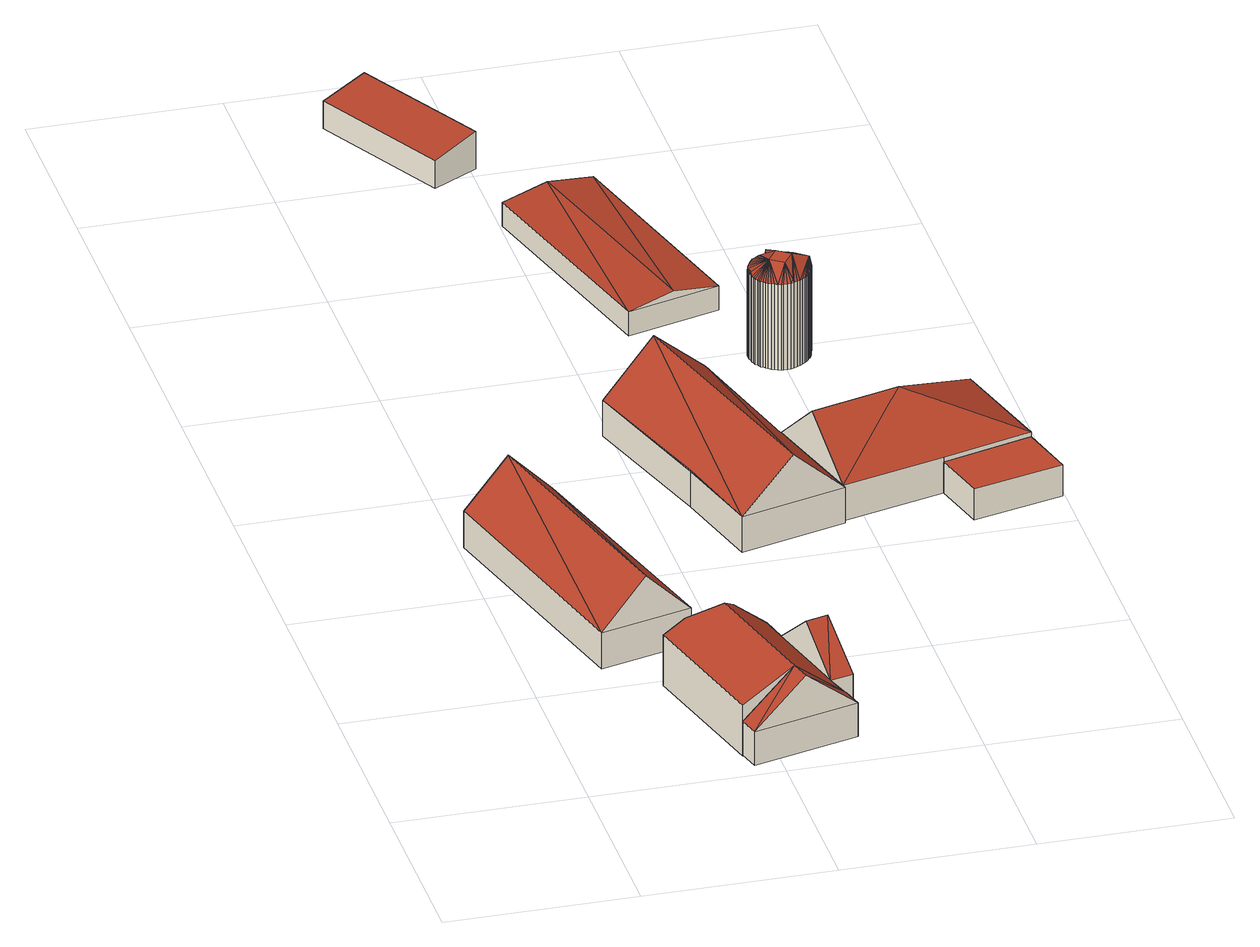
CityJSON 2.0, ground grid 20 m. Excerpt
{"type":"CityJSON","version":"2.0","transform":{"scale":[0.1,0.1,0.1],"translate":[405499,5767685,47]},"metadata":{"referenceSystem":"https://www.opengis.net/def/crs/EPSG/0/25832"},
"CityObjects":{
"building1":{"type":"Building","attributes":{"Gemeindeschluessel":"05566012","Geometrietyp2DReferenz":"3000","function":"31001_2700","roofType":"3100","measuredHeight":9.1},"geometry":[{"type":"Solid","lod":"2","boundaries":[[[[0,1,2,3]],[[4,5,1,0]],[[6,7,5,4]],[[3,2,7,6]],[[0,8,4]],[[6,9,3]],[[3,9,8]],[[8,0,3]],[[9,6,4]],[[4,8,9]],[[1,5,7,2]]]],"semantics":{"surfaces":[{"type":"WallSurface"},{"type":"RoofSurface"},{"type":"GroundSurface"}],"values":[[0,0,0,0,0,0,1,1,1,1,2]]}}]},
"building2":{"type":"Building","attributes":{"Gemeindeschluessel":"05566012","Geometrietyp2DReferenz":"3000","function":"51009_1610","roofType":"3100","measuredHeight":8.57},"geometry":[{"type":"Solid","lod":"2","boundaries":[[[[10,11,12,13]],[[14,15,11,10]],[[16,17,15,14]],[[13,12,17,16]],[[10,18,14]],[[16,19,13]],[[18,10,13]],[[13,19,18]],[[14,18,19]],[[19,16,14]],[[11,15,17,12]]]],"semantics":{"surfaces":[{"type":"WallSurface"},{"type":"RoofSurface"},{"type":"GroundSurface"}],"values":[[0,0,0,0,0,0,1,1,1,1,2]]}}]},
"building3":{"type":"Building","attributes":{"name":"Bertels","Geometrietyp2DReferenz":"3000","Gemeindeschluessel":"05566012","function":"31001_1000"},"address":[{"country":"Germany","locality":"Greven","thoroughfareNumber":"74","thoroughfareName":"Gimbter Heide"}],"children":["building3-1","building3-2"]},
"building3-1":{"type":"BuildingPart","attributes":{"roofType":"3100","measuredHeight":8},"parents":["building3"],"geometry":[{"type":"Solid","lod":"2","boundaries":[[[[20,21,22,23]],[[24,25,21,20]],[[26,27,25,24]],[[28,20,29]],[[23,29,20]],[[26,24,28]],[[29,26,28]],[[28,24,20]],[[29,23,26]],[[21,25,27,22]],[[22,27,26,23]]]],"semantics":{"surfaces":[{"type":"WallSurface"},{"type":"RoofSurface"},{"type":"GroundSurface"},{"type":"ClosureSurface"}],"values":[[0,0,0,1,1,1,1,0,0,2,3]]}}]},
"building3-2":{"type":"BuildingPart","attributes":{"roofType":"9999","measuredHeight":8.58},"parents":["building3"],"geometry":[{"type":"Solid","lod":"2","boundaries":[[[[30,31,27,26]],[[19,32,31,30]],[[33,34,32,19]],[[35,36,34,33]],[[37,38,36,35]],[[39,40,38,37]],[[41,42,40,39]],[[23,22,42,41]],[[37,43,39]],[[35,33,19,43,37]],[[30,26,23,41,39,43,19]],[[27,31,32,34,36,38,40,42,22]],[[27,22,23,26]]]],"semantics":{"surfaces":[{"type":"WallSurface"},{"type":"RoofSurface"},{"type":"GroundSurface"},{"type":"ClosureSurface"}],"values":[[0,0,0,0,0,0,0,0,1,1,1,2,3]]}}]},
"building4":{"type":"Building","attributes":{"Gemeindeschluessel":"05566012","Geometrietyp2DReferenz":"3000","function":"51009_1610","roofType":"2100","measuredHeight":4.25},"geometry":[{"type":"Solid","lod":"2","boundaries":[[[[44,45,46,47]],[[48,49,45,44]],[[50,51,49,48]],[[47,46,51,50]],[[48,44,47,50]],[[45,49,51,46]]]],"semantics":{"surfaces":[{"type":"WallSurface"},{"type":"RoofSurface"},{"type":"GroundSurface"}],"values":[[0,0,0,0,1,2]]}}]},
"building5":{"type":"Building","attributes":{"Gemeindeschluessel":"05566012","Geometrietyp2DReferenz":"3000","function":"31001_2700"},"children":["building5-1","building5-2","building5-3"]},
"building5-1":{"type":"BuildingPart","attributes":{"roofType":"1000","measuredHeight":3.5},"parents":["building5"],"geometry":[{"type":"Solid","lod":"2","boundaries":[[[[52,53,54,55]],[[56,57,53,52]],[[58,59,57,56]],[[56,52,55,58]],[[53,57,59,54]],[[59,58,55,54]]]],"semantics":{"surfaces":[{"type":"WallSurface"},{"type":"RoofSurface"},{"type":"GroundSurface"},{"type":"ClosureSurface"}],"values":[[0,0,0,1,2,3]]}}]},
"building5-2":{"type":"BuildingPart","attributes":{"roofType":"3100","measuredHeight":9.39},"parents":["building5"],"geometry":[{"type":"Solid","lod":"2","boundaries":[[[[60,61,62,63]],[[64,65,61,60]],[[66,67,68,69]],[[70,71,67,66]],[[72,73,71,70]],[[63,62,73,72]],[[74,75,66]],[[72,76,66,75]],[[69,77,64,60,63,74]],[[75,74,63]],[[76,72,70]],[[76,70,66]],[[74,66,69]],[[75,63,72]],[[61,65,78,68,67,71,73,62]],[[78,77,69,68]],[[65,64,77,78]]]],"semantics":{"surfaces":[{"type":"WallSurface"},{"type":"RoofSurface"},{"type":"GroundSurface"},{"type":"ClosureSurface"}],"values":[[0,0,0,0,0,0,1,1,1,1,0,0,0,0,2,0,3]]}}]},
"building5-3":{"type":"BuildingPart","attributes":{"roofType":"5000","measuredHeight":9.42},"parents":["building5"],"geometry":[{"type":"Solid","lod":"2","boundaries":[[[[79,80,81,82]],[[83,84,80,79]],[[85,55,54,84,83]],[[77,78,59,58,86]],[[82,81,65,64]],[[83,87,85]],[[88,87,83]],[[83,79,82,64,88]],[[77,86,85,87]],[[87,88,77]],[[88,64,77]],[[80,84,54,59,78,65,81]],[[55,85,86,58]],[[59,54,55,58]],[[78,77,64,65]]]],"semantics":{"surfaces":[{"type":"WallSurface"},{"type":"RoofSurface"},{"type":"GroundSurface"},{"type":"ClosureSurface"}],"values":[[0,0,0,0,0,1,1,1,1,1,0,2,0,3,3]]}}]},
"building6":{"type":"Building","attributes":{"Gemeindeschluessel":"05566012","Geometrietyp2DReferenz":"3000","function":"31001_2700","roofType":"3100","measuredHeight":3.6},"geometry":[{"type":"Solid","lod":"2","boundaries":[[[[89,90,91,92]],[[93,94,90,89]],[[95,96,94,93]],[[92,91,96,95]],[[89,97,93]],[[95,98,92]],[[92,98,97]],[[97,89,92]],[[98,95,93]],[[93,97,98]],[[90,94,96,91]]]],"semantics":{"surfaces":[{"type":"WallSurface"},{"type":"RoofSurface"},{"type":"GroundSurface"}],"values":[[0,0,0,0,0,0,1,1,1,1,2]]}}]},
"building7":{"type":"Building","attributes":{"Gemeindeschluessel":"05566012","Geometrietyp2DReferenz":"3000","function":"51003_1201","roofType":"5000","measuredHeight":10.91},"geometry":[{"type":"Solid","lod":"2","boundaries":[[[[99,100,101,102]],[[103,104,100,99]],[[105,106,104,103]],[[107,108,106,105]],[[109,110,108,107]],[[111,112,110,109]],[[113,114,112,111]],[[115,116,114,113]],[[117,118,116,115]],[[119,120,118,117]],[[121,122,120,119]],[[123,124,122,121]],[[125,126,124,123]],[[127,128,126,125]],[[129,130,128,127]],[[131,132,130,129]],[[133,134,132,131]],[[135,136,134,133]],[[137,138,136,135]],[[139,140,138,137]],[[141,142,140,139]],[[143,144,142,141]],[[145,146,144,143]],[[147,148,146,145]],[[149,150,148,147]],[[151,152,150,149]],[[153,154,152,151]],[[155,156,154,153]],[[157,158,156,155]],[[159,160,158,157]],[[161,162,160,159]],[[163,164,162,161]],[[165,166,164,163]],[[167,168,166,165]],[[169,170,168,167]],[[171,172,170,169]],[[173,174,172,171]],[[175,176,174,173]],[[177,178,176,175]],[[179,180,178,177]],[[181,182,180,179]],[[183,184,182,181]],[[185,186,184,183]],[[187,188,186,185]],[[189,190,188,187]],[[191,192,190,189]],[[193,194,192,191]],[[195,196,194,193]],[[197,198,196,195]],[[199,200,198,197]],[[201,202,200,199]],[[203,204,202,201]],[[205,206,204,203]],[[207,208,206,205]],[[209,210,208,207]],[[211,212,210,209]],[[213,137,135]],[[213,135,133]],[[213,133,131]],[[213,131,129]],[[213,129,127]],[[213,127,125]],[[213,125,123]],[[213,123,121]],[[214,213,121]],[[214,121,119]],[[214,119,117]],[[214,117,115]],[[214,115,113]],[[215,214,113]],[[215,113,111]],[[215,111,109]],[[109,216,215]],[[143,141,139]],[[143,139,213]],[[145,143,213]],[[147,145,213]],[[149,147,213]],[[151,149,213]],[[153,151,213]],[[155,153,213]],[[157,155,213]],[[159,157,213]],[[161,159,213]],[[163,161,213]],[[165,163,213]],[[165,213,214]],[[167,165,214]],[[169,167,214]],[[217,169,214]],[[214,218,217]],[[171,217,218]],[[173,171,218]],[[175,173,218]],[[177,175,218]],[[179,177,218]],[[179,218,219]],[[181,179,219]],[[183,181,219]],[[185,183,219]],[[187,185,219]],[[189,187,219]],[[191,189,219]],[[193,191,219]],[[195,193,219]],[[197,195,219]],[[199,197,219]],[[201,199,219]],[[219,220,201]],[[215,216,107]],[[215,107,105]],[[215,105,103]],[[219,215,103]],[[219,103,99]],[[219,99,102]],[[219,102,221]],[[219,221,222]],[[219,222,223]],[[219,223,224]],[[219,224,225]],[[219,225,226]],[[219,226,227]],[[220,219,227]],[[203,220,227]],[[203,227,211]],[[203,211,209]],[[205,203,209]],[[209,207,205]],[[214,215,219,218]],[[137,213,139]],[[107,216,109]],[[169,217,171]],[[201,220,203]],[[228,229,230,231,232,233,234,101,100,104,106,108,110,112,114,116,118,120,122,124,126,128,130,132,134,136,138,140,142,144,146,148,150,152,154,156,158,160,162,164,166,168,170,172,174,176,178,180,182,184,186,188,190,192,194,196,198,200,202,204,206,208,210,212]],[[227,228,212,211]],[[226,229,228,227]],[[225,230,229,226]],[[224,231,230,225]],[[223,232,231,224]],[[222,233,232,223]],[[221,234,233,222]],[[102,101,234,221]]]],"semantics":{"surfaces":[{"type":"WallSurface"},{"type":"RoofSurface"},{"type":"GroundSurface"}],"values":[[0,0,0,0,0,0,0,0,0,0,0,0,0,0,0,0,0,0,0,0,0,0,0,0,0,0,0,0,0,0,0,0,0,0,0,0,0,0,0,0,0,0,0,0,0,0,0,0,0,0,0,0,0,0,0,0,1,1,1,1,1,1,1,1,1,1,1,1,1,1,1,1,1,1,1,1,1,1,1,1,1,1,1,1,1,1,1,1,1,1,1,1,1,1,1,1,1,1,1,1,1,1,1,1,1,1,1,1,1,1,1,1,1,1,1,1,1,1,1,1,1,1,1,1,1,1,1,1,1,0,0,0,0,2,0,0,0,0,0,0,0,0]]}}]}
},
"vertices":[
[5,497,52],[5,497,11],[75,233,11],[75,233,52],[100,519,52],[100,519,11],[172,258,52],[172,258,11],[53,508,102],[123,246,102],
[282,37,52],[282,37,14],[276,60,14],[276,60,52],[170,8,52],[170,8,14],[164,31,52],[164,31,14],[226,23,99],[220,45,99],
[267,191,51],[267,191,13],[243,184,13],[243,184,51],[292,94,51],[292,94,13],[268,88,51],[268,88,13],[279,142,93],[256,136,93],
[276,60,51],[276,60,13],[220,45,13],[164,31,70],[164,31,13],[124,184,70],[124,184,13],[148,190,82],[148,190,13],[200,204,82],[200,204,13],[236,213,51],[236,213,13],[185,180,99],
[158,1187,39],[158,1187,8],[206,1214,8],[206,1214,50],[82,1328,39],[82,1328,8],[130,1353,50],[130,1353,8],
[596,444,47],[596,444,12],[580,505,12],[580,505,47],[500,420,47],[500,420,12],[485,479,47],[485,479,12],
[343,567,52],[343,567,12],[305,711,12],[305,711,52],[344,567,52],[344,567,12],[265,417,52],[265,417,12],[377,447,12],[377,447,52],[239,515,52],[239,515,12],[191,671,52],[191,671,12],[321,432,106],[248,691,106],[239,515,54],[376,451,52],[376,451,12],
[517,613,52],[517,613,12],[410,584,12],[410,584,52],[549,621,52],[549,621,12],[580,505,52],[485,479,52],[454,534,106],[360,509,106],
[201,1094,38],[201,1094,11],[266,855,11],[266,855,38],[300,1120,38],[300,1120,11],[364,882,38],[364,882,11],[250,1107,47],[315,869,47],
[385,809,110],[385,809,14],[382,807,14],[382,807,110],[387,810,110],[387,810,14],[390,811,110],[390,811,14],[392,811,110],[392,811,14],[394,812,110],[394,812,14],[397,812,110],[397,812,14],[400,812,110],[400,812,14],[403,812,110],[403,812,14],[406,811,110],[406,811,14],[409,811,110],[409,811,14],[412,809,110],[412,809,14],[415,808,110],[415,808,14],[419,806,110],[419,806,14],[422,803,110],[422,803,14],[425,800,110],[425,800,14],[426,799,110],[426,799,14],[427,795,110],[427,795,14],[429,791,110],[429,791,14],[430,787,110],[430,787,14],[430,784,110],[430,784,14],[430,780,110],[430,780,14],[430,777,110],[430,777,14],[429,774,110],[429,774,14],[428,771,110],[428,771,14],[427,768,110],[427,768,14],[426,766,110],[426,766,14],[425,764,110],[425,764,14],[423,762,110],[423,762,14],[422,760,110],[422,760,14],[420,758,110],[420,758,14],[418,756,110],[418,756,14],[415,754,110],[415,754,14],[412,752,110],[412,752,14],[409,751,110],[409,751,14],[405,749,110],[405,749,14],[402,748,110],[402,748,14],[398,748,110],[398,748,14],[394,748,110],[394,748,14],[392,748,110],[392,748,14],[389,749,110],[389,749,14],[386,751,110],[386,751,14],[383,752,110],[383,752,14],[380,754,110],[380,754,14],[378,756,110],[378,756,14],[376,758,110],[376,758,14],[374,759,110],[374,759,14],[373,761,110],[373,761,14],[372,763,110],[372,763,14],[370,765,110],[370,765,14],[369,768,110],[369,768,14],[368,771,110],[368,771,14],[368,774,110],[368,774,14],[367,777,110],[367,777,14],[367,780,110],[367,780,14],[367,784,110],[367,784,14],[367,785,110],[367,785,14],[430,787,115],[412,783,123],[398,793,123],[393,812,114],[404,749,114],[401,768,123],[387,777,123],[368,773,114],[380,806,110],[377,804,110],[375,801,110],[373,798,110],[371,795,110],[369,791,110],[368,787,110],[368,787,14],[369,791,14],[371,795,14],[373,798,14],[375,801,14],[377,804,14],[380,806,14]
]}
